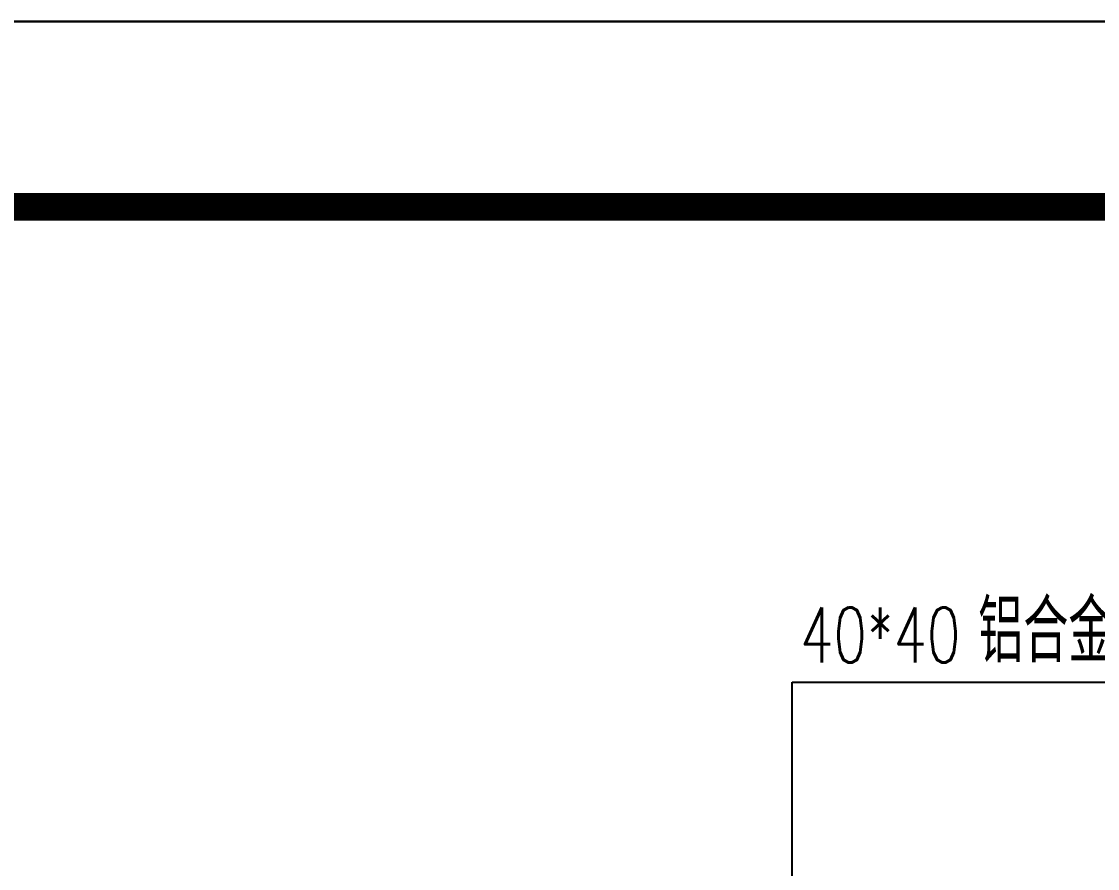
# Model space of a CAD drawing. Extents: x 396092 to 455492, y 17293 to 132793.
# Drawn here: x 425853 to 428753, y 46509 to 48793 of the extents above; entities that cross this region are included whole.
import ezdxf

# ---------------------------------------------------------------- set-up
doc = ezdxf.new("R2010")
doc.units = 0
doc.header["$LTSCALE"] = 1000
doc.header["$MEASUREMENT"] = 0
doc.layers.add('DIM_LEAD', color=3, linetype='Continuous')
doc.layers.add('PUB_TEXT', color=7, linetype='Continuous')
doc.styles.add('_TCH_DIM', font='SIMPLEX', dxfattribs={"bigfont": 'GBCBIG'})

# ---------------------------------------------------------------- blocks, each defined once
blk = doc.blocks.new('A$Ce900529c')
blk.add_lwpolyline([(955.471, -628.989), (1549.471, -628.989), (1549.471, -1048.989), (955.471, -1048.989)], close=True)
blk = doc.blocks.new('A$C8d334926')
blk.add_lwpolyline([(-90212, 32073), (-45662, 32073), (-45662, 11073), (-90212, 11073)], close=True)
at = {"const_width": 75}
blk.add_lwpolyline([(-46162, 31573), (-88962, 31573), (-88962, 11573), (-46162, 11573)], close=True, dxfattribs=at)

msp = doc.modelspace()

# ---------------------------------------------------------------- linework, layer by layer
at = {"layer": 'DIM_LEAD'}
for p, q in [((427929.7, 45915.3), (427930.2, 47011.6)), ((427930.2, 47011.6), (430071.7, 47011.6))]:
    msp.add_line(p, q, dxfattribs=at)

# ---------------------------------------------------------------- block references
at = {"xscale": 100, "yscale": 100, "zscale": 100}
msp.add_blockref('A$Ce900529c', (300545.2, 153692.1), dxfattribs=at)
msp.add_blockref('A$C8d334926', (486304.3, 16720.3))

# ---------------------------------------------------------------- texts
at = {"layer": 'PUB_TEXT', "style": '_TCH_DIM'}
msp.add_text('铝合金杆件', height=168.79, dxfattribs=at).set_placement((428431.2, 47064.1))
at = {"layer": 'PUB_TEXT', "style": '_TCH_DIM', "width": 0.705882}
msp.add_text('40*40', height=148.75, dxfattribs=at).set_placement((427951.2, 47064.1))

doc.saveas('drawing.dxf')
